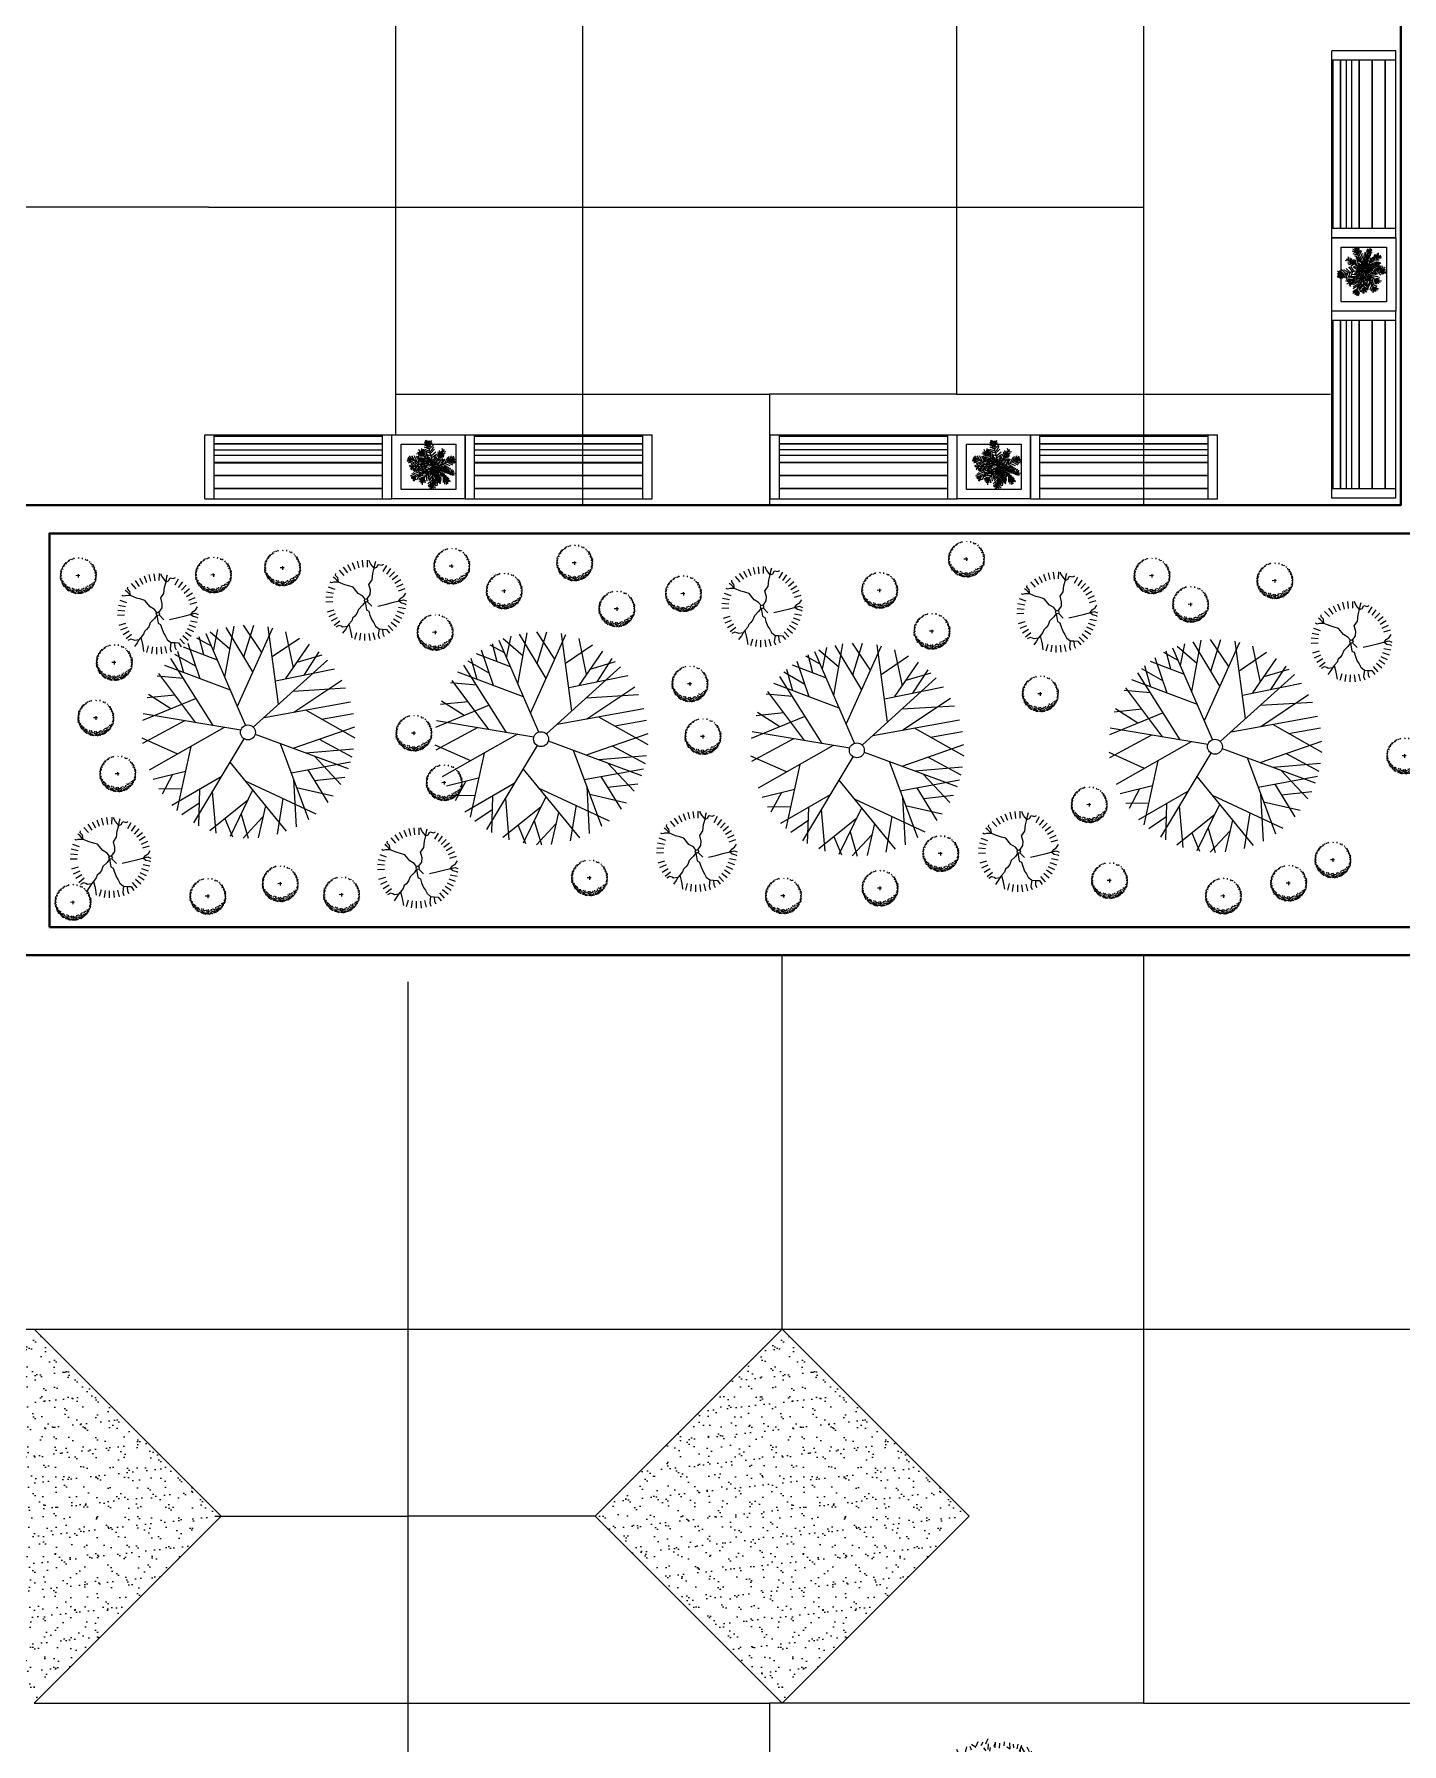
# Model space of a CAD drawing. Header units: millimetres. Extents: x 216896 to 446004, y 63591 to 243769.
# Drawn here: x 358719 to 373345, y 148796 to 167082 of the extents above; entities that cross this region are included whole.
import ezdxf

# ---------------------------------------------------------------- set-up
doc = ezdxf.new("R2010")
doc.units = ezdxf.units.MM
doc.layers.add('1_furn', color=26, linetype='Continuous')
for name, color, linetype, lineweight in [('concr. box', 250, 'Continuous', 20), ('trees 1', 84, 'Continuous', 5), ('wall', 5, 'Continuous', 40)]:
    doc.layers.add(name, color=color, linetype=linetype, lineweight=lineweight)
doc.layers.add('green', color=7, linetype='Continuous', true_color=0x45e718)
doc.layers.add('trees', color=7, linetype='Continuous', true_color=0x547000)
doc.layers.add('line pedestr', color=7, linetype='Continuous', lineweight=5, true_color=0x1c1c1c)
doc.layers.add('trees 2', color=7, linetype='Continuous', lineweight=5, true_color=0x91c200)

# ---------------------------------------------------------------- blocks, each defined once
blk = doc.blocks.new('arber')
at = {"layer": 'trees 2'}
for p, q in [((-0.055, 0.185), (-0.047, 0.173)), ((-0.034, 0.179), (-0.037, 0.191)), ((-0.017, 0.181), (-0.013, 0.191)), ((-0.001, 0.18), (-0.002, 0.19)), ((0.003, 0.195), (0.011, 0.185)), ((0.055, 0.175), (0.062, 0.183)), ((-0.191, -0.004), (-0.181, 0.005)), ((-0.19, 0.014), (-0.175, 0.017)), ((-0.176, 0.032), (-0.189, 0.034)), ((-0.171, 0.015), (-0.189, 0.021)), ((-0.188, 0.008), (-0.177, 0.001)), ((-0.166, 0.042), (-0.184, 0.044)), ((-0.171, 0.048), (-0.179, 0.056)), ((-0.177, 0.071), (-0.165, 0.075)), ((-0.165, 0.062), (-0.174, 0.065)), ((-0.17, 0.081), (-0.162, 0.07)), ((-0.169, 0.088), (-0.155, 0.085)), ((-0.151, 0.081), (-0.165, 0.094)), ((-0.15, 0.099), (-0.161, 0.105)), ((-0.136, 0.104), (-0.152, 0.113)), ((-0.139, 0.112), (-0.144, 0.122)), ((-0.135, 0.135), (-0.122, 0.135)), ((-0.128, 0.123), (-0.135, 0.129)), ((-0.125, 0.142), (-0.122, 0.129)), ((-0.122, 0.148), (-0.11, 0.139)), ((-0.107, 0.135), (-0.116, 0.152)), ((-0.1, 0.15), (-0.107, 0.161)), ((-0.085, 0.151), (-0.096, 0.164)), ((-0.085, 0.159), (-0.085, 0.17)), ((-0.07, 0.164), (-0.074, 0.172)), ((-0.06, 0.181), (-0.062, 0.168)), ((0.021, -0.005), (-0.021, 0.005)), ((0.008, 0.015), (-0.001, -0.021)), ((0.095, 0.173), (0.091, 0.159)), ((0.119, 0.143), (0.129, 0.147)), ((0.129, 0.132), (0.135, 0.139)), ((0.142, 0.139), (0.141, 0.126)), ((0.157, 0.104), (0.167, 0.111)), ((0.165, 0.089), (0.176, 0.089)), ((0.171, 0.074), (0.179, 0.078)), ((0.188, 0.064), (0.174, 0.066)), ((0.174, 0.051), (0.193, 0.052)), ((0.192, 0.059), (0.179, 0.051)), ((0.185, 0.076), (0.18, 0.064)), ((0.18, 0.024), (0.197, 0.029)), ((0.186, 0.038), (0.198, 0.04)), ((0.187, 0.021), (0.198, 0.017)), ((0.187, 0.005), (0.196, 0.006)), ((0.201, 0.001), (0.192, -0.007)), ((-0.177, -0.023), (-0.187, -0.019)), ((-0.17, -0.027), (-0.187, -0.032)), ((-0.175, -0.041), (-0.187, -0.043)), ((-0.177, -0.008), (-0.186, -0.009)), ((-0.164, -0.053), (-0.183, -0.055)), ((-0.181, -0.062), (-0.169, -0.054)), ((-0.165, -0.015), (-0.177, -0.023)), ((-0.177, -0.067), (-0.164, -0.069)), ((-0.175, -0.079), (-0.169, -0.067)), ((-0.159, -0.04), (-0.171, -0.048)), ((-0.16, -0.077), (-0.168, -0.081)), ((-0.155, -0.091), (-0.166, -0.092)), ((-0.151, -0.054), (-0.163, -0.062)), ((-0.147, -0.092), (-0.161, -0.103)), ((-0.147, -0.107), (-0.157, -0.114)), ((-0.143, -0.065), (-0.155, -0.073)), ((-0.155, -0.073), (-0.154, -0.082)), ((-0.131, -0.114), (-0.148, -0.123)), ((-0.133, -0.097), (-0.145, -0.105)), ((-0.144, -0.129), (-0.135, -0.116)), ((-0.14, -0.08), (-0.14, -0.09)), ((-0.138, -0.132), (-0.125, -0.129)), ((-0.131, -0.142), (-0.131, -0.129)), ((-0.117, -0.098), (-0.129, -0.105)), ((-0.128, -0.088), (-0.127, -0.098)), ((-0.114, -0.112), (-0.126, -0.12)), ((-0.119, -0.134), (-0.125, -0.141)), ((-0.108, -0.146), (-0.118, -0.15)), ((-0.109, -0.124), (-0.109, -0.134)), ((-0.1, -0.143), (-0.109, -0.159)), ((-0.096, -0.133), (-0.102, -0.14)), ((-0.086, -0.152), (-0.102, -0.156)), ((-0.095, -0.157), (-0.101, -0.167)), ((-0.088, -0.112), (-0.1, -0.12)), ((-0.088, -0.144), (-0.099, -0.147)), ((-0.077, -0.158), (-0.09, -0.172)), ((-0.073, -0.122), (-0.084, -0.128)), ((-0.084, -0.176), (-0.081, -0.161)), ((-0.083, -0.129), (-0.082, -0.138)), ((-0.079, -0.156), (-0.076, -0.165)), ((-0.07, -0.137), (-0.078, -0.148)), ((-0.077, -0.177), (-0.066, -0.169)), ((-0.067, -0.183), (-0.072, -0.171)), ((-0.059, -0.142), (-0.065, -0.15)), ((-0.059, -0.172), (-0.061, -0.181)), ((-0.06, -0.156), (-0.056, -0.164)), ((-0.045, -0.137), (-0.053, -0.148)), ((-0.044, -0.178), (-0.052, -0.186)), ((-0.047, -0.149), (-0.051, -0.163)), ((-0.044, -0.159), (-0.048, -0.168)), ((-0.034, -0.166), (-0.043, -0.174)), ((-0.029, -0.174), (-0.042, -0.183)), ((-0.038, -0.173), (-0.04, -0.19)), ((-0.027, -0.141), (-0.035, -0.151)), ((-0.029, -0.15), (-0.033, -0.163)), ((-0.019, -0.155), (-0.023, -0.167)), ((-0.021, -0.175), (-0.015, -0.182)), ((-0.011, -0.177), (-0.017, -0.195)), ((-0.011, -0.197), (-0.013, -0.182)), ((-0.007, -0.155), (-0.01, -0.164)), ((-0.004, -0.168), (0.003, -0.175)), ((0.005, -0.145), (0.001, -0.159)), ((0.013, -0.166), (0.012, -0.175)), ((0.023, -0.143), (0.018, -0.155)), ((0.025, -0.169), (0.019, -0.179)), ((0.032, -0.175), (0.023, -0.188)), ((0.031, -0.176), (0.036, -0.193)), ((0.035, -0.153), (0.035, -0.166)), ((0.04, -0.172), (0.048, -0.178)), ((0.044, -0.182), (0.047, -0.194)), ((0.047, -0.149), (0.046, -0.159)), ((0.054, -0.136), (0.055, -0.15)), ((0.054, -0.161), (0.063, -0.165)), ((0.057, -0.17), (0.059, -0.189)), ((0.066, -0.188), (0.057, -0.175)), ((0.069, -0.153), (0.071, -0.162)), ((0.07, -0.128), (0.07, -0.141)), ((0.071, -0.184), (0.073, -0.171)), ((0.083, -0.181), (0.071, -0.176)), ((0.081, -0.152), (0.079, -0.164)), ((0.081, -0.167), (0.085, -0.175)), ((0.085, -0.133), (0.09, -0.145)), ((0.09, -0.154), (0.086, -0.17)), ((0.095, -0.125), (0.098, -0.135)), ((0.095, -0.161), (0.096, -0.172)), ((0.096, -0.153), (0.107, -0.167)), ((0.097, -0.15), (0.106, -0.152)), ((0.108, -0.125), (0.111, -0.135)), ((0.111, -0.153), (0.118, -0.163)), ((0.118, -0.137), (0.126, -0.155)), ((0.132, -0.151), (0.12, -0.142)), ((0.125, -0.112), (0.125, -0.122)), ((0.13, -0.118), (0.133, -0.128)), ((0.136, -0.145), (0.133, -0.132)), ((0.146, -0.138), (0.133, -0.137)), ((0.138, -0.126), (0.145, -0.131)), ((0.14, -0.11), (0.143, -0.12)), ((0.147, -0.107), (0.162, -0.116)), ((0.15, -0.115), (0.154, -0.125)), ((0.161, -0.084), (0.176, -0.097)), ((0.161, -0.101), (0.171, -0.108)), ((0.18, -0.091), (0.165, -0.087)), ((0.181, -0.084), (0.173, -0.073)), ((0.187, -0.074), (0.175, -0.078)), ((0.176, -0.065), (0.184, -0.068)), ((0.177, -0.045), (0.194, -0.047)), ((0.181, -0.018), (0.199, -0.024)), ((0.182, -0.051), (0.19, -0.058)), ((0.201, -0.017), (0.186, -0.02)), ((0.187, -0.034), (0.199, -0.036)), ((0.199, -0.011), (0.188, -0.004)), ((-0.028, -0.183), (-0.03, -0.195)), ((-0.004, -0.195), (0.003, -0.184)), ((0.008, -0.197), (-0.001, -0.188)), ((0.011, -0.183), (0.012, -0.192)), ((0.027, -0.184), (0.023, -0.194))]:
    blk.add_line(p, q, dxfattribs=at)
blk = doc.blocks.new('A$C19F01AD3')
at = {"color": 0}
for p, q in [((-0.115, 0.82), (-0.22, 0.92)), ((-0.199, 0.762), (-0.197, 0.926)), ((-0.003, 0.066), (-0.132, 0.938)), ((-0.108, 0.772), (-0.021, 0.947)), ((0.036, 0.751), (-0.094, 0.942)), ((-0.071, 0.523), (0.125, 0.94)), ((0.181, 0.505), (0.055, 0.946)), ((0.301, 0.652), (0.208, 0.926)), ((-0.053, 0.401), (-0.557, 0.761)), ((-0.281, 0.137), (-0.489, 0.808)), ((-0.292, 0.682), (-0.444, 0.833)), ((-0.41, 0.656), (-0.413, 0.85)), ((-0.095, 0.686), (-0.355, 0.876)), ((-0.284, 0.566), (-0.306, 0.895)), ((-0.03, 0.247), (0.451, 0.836)), ((0.139, 0.654), (0.295, 0.902)), ((0.327, 0.171), (0.415, 0.854)), ((0.537, 0.448), (0.555, 0.771)), ((-0.427, 0.608), (-0.645, 0.687)), ((-0.423, 0.202), (-0.625, 0.705)), ((0.381, 0.592), (0.656, 0.688)), ((0.447, 0.372), (0.728, 0.611)), ((-0.537, 0.486), (-0.78, 0.526)), ((-0.603, 0.378), (-0.762, 0.551)), ((0.581, 0.486), (0.812, 0.493)), ((0.61, 0.361), (0.792, 0.525)), ((-0.365, 0.409), (-0.874, 0.342)), ((-0.056, 0.034), (-0.851, 0.397)), ((0.057, 0.032), (0.844, 0.436)), ((0.354, 0.378), (0.885, 0.344)), ((-0.514, 0.243), (-0.925, 0.146)), ((-0.649, -0.024), (-0.917, 0.192)), ((0.438, 0.069), (0.92, 0.232)), ((0.481, 0.25), (0.935, 0.157)), ((-0.191, 0.096), (-0.93, -0.097)), ((-0.519, 0.01), (-0.785, -0.504)), ((0.172, 0.091), (0.947, 0.026)), ((0.542, 0.06), (0.9, -0.29)), ((-0.048, -0.045), (-0.672, -0.648)), ((0.058, -0.031), (0.774, -0.539)), ((0.66, -0.055), (0.944, -0.08)), ((-0.623, -0.191), (-0.916, -0.185)), ((-0.695, -0.33), (-0.891, -0.28)), ((-0.739, -0.188), (-0.874, -0.33)), ((-0.222, -0.214), (0.101, -0.931)), ((0.25, -0.167), (0.318, -0.882)), ((0.351, -0.239), (0.926, -0.196)), ((0.592, -0.221), (0.832, -0.446)), ((-0.33, -0.318), (-0.818, -0.45)), ((-0.544, -0.376), (-0.636, -0.683)), ((-0.44, -0.424), (-0.504, -0.786)), ((-0.135, -0.408), (0.394, -0.852)), ((0.276, -0.444), (0.808, -0.487)), ((0.447, -0.307), (0.864, -0.381)), ((0.513, -0.354), (0.675, -0.657)), ((-0.579, -0.491), (-0.753, -0.551)), ((-0.158, -0.58), (-0.551, -0.753)), ((-0.092, -0.504), (-0.391, -0.848)), ((0.282, -0.506), (0.196, -0.916)), ((0.289, -0.582), (0.583, -0.738)), ((0.426, -0.456), (0.522, -0.782)), ((0.458, -0.563), (0.724, -0.603)), ((-0.393, -0.684), (-0.371, -0.857)), ((-0.245, -0.681), (-0.239, -0.903)), ((-0.018, -0.666), (-0.154, -0.922)), ((0.148, -0.645), (0.016, -0.936)), ((-0.066, -0.756), (-0.281, -0.891))]:
    blk.add_line(p, q, dxfattribs=at)
blk.add_circle((0, 0), 0.0659, dxfattribs=at)
blk = doc.blocks.new('arbor3')
at = {"layer": 'trees 1'}
for p, q in [((-0.23, 0.365), (-0.222, 0.384)), ((-0.178, 0.41), (-0.144, 0.343)), ((-0.128, 0.431), (-0.102, 0.36)), ((-0.076, 0.445), (-0.059, 0.373)), ((-0.023, 0.454), (-0.015, 0.379)), ((0.031, 0.455), (0.03, 0.38)), ((0.085, 0.449), (0.074, 0.375)), ((0.138, 0.437), (0.118, 0.365)), ((0.157, 0.418), (0.159, 0.43)), ((0.165, 0.385), (0.157, 0.418)), ((0.188, 0.333), (0.165, 0.385)), ((0.188, 0.333), (0.21, 0.38)), ((0.21, 0.38), (0.223, 0.401)), ((-0.368, 0.222), (-0.301, 0.189)), ((-0.34, 0.269), (-0.278, 0.227)), ((-0.294, 0.301), (-0.305, 0.313)), ((-0.268, 0.301), (-0.294, 0.301)), ((-0.218, 0.288), (-0.268, 0.301)), ((-0.243, 0.336), (-0.26, 0.356)), ((-0.218, 0.288), (-0.243, 0.336)), ((-0.213, 0.333), (-0.23, 0.365)), ((-0.218, 0.288), (-0.213, 0.333)), ((-0.162, 0.245), (-0.218, 0.288)), ((-0.122, 0.222), (-0.162, 0.245)), ((-0.082, 0.197), (-0.122, 0.222)), ((-0.047, 0.118), (-0.082, 0.197)), ((0.088, 0.18), (0.134, 0.219)), ((0.134, 0.219), (0.158, 0.282)), ((0.158, 0.282), (0.188, 0.333)), ((0.188, 0.333), (0.217, 0.337)), ((0.217, 0.337), (0.242, 0.362)), ((0.242, 0.362), (0.275, 0.344)), ((0.322, 0.327), (0.269, 0.274)), ((0.275, 0.344), (0.298, 0.349)), ((0.357, 0.286), (0.299, 0.24)), ((0.387, 0.241), (0.323, 0.202)), ((0.412, 0.193), (0.343, 0.162)), ((-0.416, 0.014), (-0.341, 0.016)), ((-0.405, 0.121), (-0.332, 0.105)), ((-0.39, 0.173), (-0.319, 0.148)), ((-0.008, 0.08), (-0.047, 0.118)), ((0.001, 0.013), (-0.034, -0.016)), ((0.008, 0.041), (-0.008, 0.08)), ((0.001, 0.013), (-0.008, -0.074)), ((0.024, 0.009), (0.059, -0.053)), ((0.029, 0.036), (0.074, 0.074)), ((0.074, 0.074), (0.088, 0.117)), ((0.088, 0.117), (0.088, 0.18)), ((0.43, 0.142), (0.358, 0.12)), ((0.441, 0.089), (0.367, 0.076)), ((0.446, 0.035), (0.371, 0.032)), ((-0.411, -0.04), (-0.337, -0.028)), ((-0.4, -0.093), (-0.328, -0.072)), ((-0.382, -0.144), (-0.313, -0.114)), ((-0.336, -0.161), (-0.37, -0.169)), ((-0.312, -0.175), (-0.336, -0.161)), ((-0.299, -0.188), (-0.312, -0.175)), ((-0.228, -0.174), (-0.254, -0.193)), ((-0.228, -0.174), (-0.229, -0.232)), ((-0.19, -0.147), (-0.228, -0.174)), ((-0.172, -0.121), (-0.19, -0.147)), ((-0.145, -0.108), (-0.172, -0.121)), ((-0.115, -0.085), (-0.145, -0.108)), ((-0.089, -0.048), (-0.115, -0.085)), ((-0.034, -0.016), (-0.089, -0.048)), ((-0.008, -0.074), (0.013, -0.094)), ((0.013, -0.094), (0.015, -0.139)), ((0.015, -0.139), (0.021, -0.194)), ((0.12, -0.067), (0.201, -0.07)), ((0.201, -0.07), (0.292, -0.071)), ((0.292, -0.071), (0.403, -0.073)), ((0.37, -0.221), (0.308, -0.179)), ((0.398, -0.174), (0.331, -0.141)), ((0.353, -0.072), (0.381, -0.05)), ((0.353, -0.072), (0.373, -0.099)), ((0.373, -0.099), (0.409, -0.119)), ((0.381, -0.05), (0.417, -0.037)), ((0.403, -0.073), (0.43, -0.093)), ((0.409, -0.119), (0.417, -0.131)), ((0.417, -0.037), (0.445, -0.012)), ((-0.279, -0.218), (-0.318, -0.25)), ((-0.254, -0.193), (-0.299, -0.188)), ((-0.254, -0.193), (-0.279, -0.218)), ((-0.231, -0.266), (-0.237, -0.325)), ((-0.229, -0.232), (-0.231, -0.266)), ((-0.207, -0.345), (-0.169, -0.281)), ((-0.159, -0.37), (-0.13, -0.301)), ((-0.108, -0.389), (-0.088, -0.317)), ((-0.055, -0.401), (-0.044, -0.327)), ((-0.001, -0.407), (0, -0.332)), ((0.021, -0.194), (0.033, -0.228)), ((0.033, -0.228), (0.041, -0.267)), ((0.041, -0.267), (0.07, -0.307)), ((0.07, -0.307), (0.044, -0.37)), ((0.07, -0.307), (0.106, -0.319)), ((0.106, -0.319), (0.096, -0.368)), ((0.106, -0.319), (0.147, -0.333)), ((0.147, -0.333), (0.166, -0.38)), ((0.208, -0.361), (0.174, -0.295)), ((0.255, -0.334), (0.212, -0.272)), ((0.298, -0.301), (0.248, -0.245)), ((0.336, -0.263), (0.28, -0.214)), ((0.044, -0.37), (0.047, -0.406)), ((0.096, -0.368), (0.103, -0.398))]:
    blk.add_line(p, q, dxfattribs=at)
blk.add_circle((0.015, 0.024), 0.0177, dxfattribs=at)
blk = doc.blocks.new('A$C47DD4A19')
at = {"color": 0}
for p, q in [((-1.38, 4.11), (-0.66, 3.21)), ((-0.73, 4.32), (-1.34, 4.51)), ((-0.62, 3.87), (-1.29, 4.41)), ((-0.63, 4.47), (-1.23, 3.86)), ((-0.58, 4.22), (-0.95, 5.02)), ((-0.62, 3.77), (-0.94, 4.57)), ((-0.73, 4.12), (-0.08, 4.33)), ((-0.68, 4.12), (-0.24, 4.78)), ((-0.67, 3.72), (-0.64, 4.73)), ((-0.67, 3.67), (-0.23, 4.23)), ((-0.63, 4.37), (-0.22, 3.73)), ((-0.6, 2.81), (-0.17, 4.08)), ((-0.53, 4.38), (-0.49, 4.98)), ((-0.22, 4.08), (-0.11, 3.43)), ((-0.17, 4.08), (-0.22, 4.08)), ((-0.05, 0.2), (1.39, 4.11)), ((0.68, 4.09), (0.96, 2.84)), ((1.44, 4.06), (0.79, 3.79)), ((1.01, 2.74), (0.83, 4.3)), ((1.34, 4.06), (0.83, 4.25)), ((1.44, 4.01), (0.94, 3.9)), ((1.44, 3.96), (0.99, 3.65)), ((1.27, 4.91), (1.01, 2.74)), ((1.08, 4.66), (1.49, 3.96)), ((2.4, 4.12), (1.25, 3.5)), ((1.34, 3.8), (1.27, 4.91)), ((1.29, 4.21), (1.8, 3.46)), ((1.39, 4.06), (1.65, 3.46)), ((1.49, 4.06), (1.43, 4.66)), ((1.44, 4.16), (1.94, 4.57)), ((1.44, 3.96), (2.34, 4.43)), ((1.44, 3.96), (1.95, 3.97)), ((1.49, 4.11), (2.04, 4.62)), ((-4.04, 0.28), (-4.58, -0.28)), ((-4.54, 0.22), (-3.38, 0.14)), ((-3.93, 0.13), (-4.35, 0.83)), ((-3.38, 2.86), (-4.33, 2.9)), ((-2.76, 2.42), (-4.17, 2.4)), ((-4.04, 3.25), (-3.23, 2.97)), ((-3.18, 0.2), (-4.04, 0.28)), ((-3.33, 0.14), (-4.03, -0.12)), ((-3.28, 0.29), (-4, 0.79)), ((-3.43, 2.91), (-3.93, 2.65)), ((-2.98, 0.15), (-3.87, -0.57)), ((-3.77, -0.47), (-3.13, 0.15)), ((-2.46, 2.22), (-3.76, 2)), ((-3.43, 2.96), (-3.74, 3.56)), ((-3.23, 0.19), (-3.69, 0.59)), ((-3.48, 2.96), (-3.62, 2.36)), ((-2.72, 0.15), (-3.59, 0.79)), ((-3.23, 0.09), (-3.59, 0.79)), ((-2.47, 0.16), (-3.46, -0.77)), ((-3.08, 0.3), (-3.44, 0.85)), ((-3.43, 2.96), (-3.07, 2.42)), ((-3.38, 2.86), (-3.34, 3.87)), ((-3.38, 2.96), (-2.88, 3.07)), ((-3.38, 2.91), (-2.92, 2.72)), ((-1.44, 1.44), (-3.38, 2.81)), ((-3.31, 1.76), (-1.95, 1.78)), ((-3.23, 2.97), (-3.27, 2.36)), ((-3.23, 2.97), (-2.58, 3.18)), ((-3.23, 0.19), (-2.94, 0.96)), ((-0.1, -0.1), (-3.23, 0.19)), ((-3.18, 0.25), (-2.63, 0.31)), ((-3.18, 0.2), (-3.16, -0.61)), ((-3.14, 0.85), (-2.22, 0.16)), ((-3.13, 2.97), (-2.62, 2.68)), ((-3.13, 0.15), (-2.78, 0.71)), ((-3.13, 0.25), (-2.72, -0.25)), ((-3.02, 2.67), (-3.04, 3.83)), ((-2.27, 0.11), (-2.86, -0.76)), ((-1.49, 1.33), (-2.75, 1.46)), ((-2.71, 2.37), (-2.68, 3.58)), ((-1.71, -0.08), (-2.64, 0.96)), ((-2.49, 1.12), (-1.13, 1.09)), ((-2.35, 2.08), (-2.33, 3.59)), ((-1.71, 0.07), (-2.25, -0.8)), ((-2.19, 1.02), (-1.31, 0.03)), ((-1.93, 0.67), (-0.51, 0.55)), ((-1.85, 1.78), (-1.92, 3.09)), ((-0.86, -0.07), (-1.53, 0.78)), ((-0.55, 2.51), (-1.52, 3.15)), ((-1.49, 1.44), (-1.46, 2.8)), ((-0.66, 2.86), (-1.47, 3.6)), ((0, 0), (-1.44, 1.44)), ((-0.39, 2.06), (-1.31, 2.6)), ((-0.43, 1.71), (-1.3, 2.24)), ((-0.33, 1.3), (-1.14, 1.79)), ((-1.07, 0.64), (-0.35, -0.06)), ((-1.03, 1.09), (-0.95, 2.45)), ((-0.32, 0.85), (-0.98, 1.29)), ((-0.67, 3.77), (-0.81, 3.26)), ((-0.05, -0.05), (-0.67, 3.77)), ((-0.67, 0.69), (-0.59, 1.85)), ((-0.11, 3.43), (-0.55, 2.41)), ((-0.45, 2.41), (-0.01, 3.23)), ((0.05, 3.02), (-0.44, 1.81)), ((-0.32, 1.15), (0.11, 2.22)), ((-0.31, 0.4), (-0.28, 1.46)), ((-0.28, 1.71), (0.11, 2.47)), ((-0.21, 0.5), (0.22, 1.57)), ((-0.15, -0.3), (4.3, 1.74)), ((-0.13, 1.71), (-0.01, 0.35)), ((-0.1, -0.05), (2.63, 2.47)), ((0.19, 0.86), (0.01, 2.27)), ((0.05, 0.3), (0.74, 0.82)), ((0.33, 1.42), (0.07, 2.02)), ((0.18, 1.01), (1.28, 1.58)), ((0.77, 2.18), (0.3, 2.98)), ((0.3, 2.78), (0.58, 1.57)), ((0.35, 0.06), (1.47, -0.28)), ((0.36, -0.35), (1.05, 0.22)), ((0.39, 0.56), (1.6, 0.58)), ((0.4, 0.46), (0.63, 1.42)), ((0.51, -0.44), (1.61, 0.28)), ((0.53, 1.52), (1.48, 2.04)), ((0.67, 2.13), (0.59, 3.49)), ((0.65, 0.11), (1.19, 1.08)), ((0.67, 2.18), (1.52, 2.19)), ((1.03, 1.83), (0.74, 0.92)), ((0.8, 0.17), (2.07, -0.11)), ((1.77, 2.6), (0.81, 2.48)), ((0.89, 0.87), (1.95, 1.14)), ((0.9, 0.27), (1.44, 1.08)), ((1.06, 2.94), (2.2, 3.57)), ((1.07, -0.43), (2.16, 0.29)), ((1.19, 1.18), (1.32, 2.19)), ((1.39, 1.33), (2.59, 1.71)), ((1.4, 0.58), (1.69, 1.44)), ((1.4, 0.48), (2.72, 0.1)), ((1.44, 3.91), (1.5, 3.35)), ((1.81, 2.9), (1.53, 1.59)), ((2.67, 0.2), (1.62, -0.63)), ((1.7, 0.63), (2.24, 1.75)), ((1.77, 2.6), (1.77, 2.6)), ((1.83, 1.8), (3.34, 2.23)), ((1.88, 1.9), (2.11, 3.01)), ((2, 0.69), (3.07, 0.31)), ((2.63, 2.52), (2.02, 2.56)), ((2.58, 2.51), (2.03, 2.1)), ((2.08, -0.57), (3.22, 0.31)), ((2.18, 2.1), (2.41, 3.12)), ((2.68, 2.52), (2.21, 3.01)), ((2.25, 0.85), (3.42, 0.51)), ((2.58, 2.57), (2.28, 1.96)), ((2.3, 0.9), (2.84, 1.97)), ((2.43, 2.31), (2.82, 3.17)), ((2.53, 2.31), (3.58, 2.63)), ((2.53, 2.51), (2.54, 1.86)), ((2.65, 1.11), (3.29, 2.23)), ((2.68, 2.32), (2.67, 3.17)), ((2.68, -0.61), (3.73, 0.12)), ((3.29, 2.17), (2.9, 1.11)), ((2.95, 1.06), (4.17, 0.63)), ((3.2, 1.37), (3.73, 2.59)), ((3.95, 1.63), (3.3, 1.72)), ((3.34, -0.85), (4.23, 0.02)), ((3.5, 1.42), (4.37, 1.03)), ((3.59, 2.23), (4.1, 1.69)), ((4.25, 1.74), (3.6, 1.78)), ((3.61, 0.87), (3.95, 1.63)), ((3.9, 1.63), (4.19, 2.69)), ((3.9, 1.63), (4.67, 1.24)), ((3.9, 1.63), (4.11, 1.03)), ((4, 1.63), (4.37, 1.03)), ((4.15, 1.59), (4.86, 1.85)), ((4.15, 1.69), (4.96, 1.55)), ((4.2, 1.74), (4.6, 2.3)), ((4.25, 1.74), (4.44, 2.3)), ((4.67, 1.24), (4.32, 0.93)), ((-3.92, -3.4), (-5.03, -3.26)), ((-4.22, -3.8), (-4.78, -3.56)), ((-4.27, -3.8), (-4.77, -3.81)), ((-3.67, -3.09), (-4.69, -2.96)), ((-3.97, -3.7), (-4.68, -3.26)), ((-3.23, -2.78), (-4.59, -2.4)), ((-0.2, -0.21), (-4.56, -4.16)), ((-3.92, -3.75), (-4.48, -3.1)), ((-4.22, -3.75), (-4.46, -4.51)), ((-4.32, -3.86), (-4.25, -4.56)), ((-4.27, -3.8), (-4.08, -3.25)), ((-3.71, -3.74), (-4.22, -3.8)), ((-4.22, -3.75), (-4, -4.46)), ((-4.22, -3.85), (-3.45, -4.29)), ((-4.11, -3.85), (-3.21, -3.94)), ((-4.02, -3.75), (-3.63, -2.89)), ((-4.02, -3.75), (-3.11, -3.48)), ((-3.99, -2.24), (-2.78, -2.32)), ((-3.67, -3.34), (-3.85, -4.5)), ((-2.53, -2.06), (-3.6, -1.78)), ((-3.37, -3.03), (-3.35, -4.34)), ((-3.22, -0.11), (-3.12, -0.41)), ((-1.99, -1.7), (-3.2, -1.17)), ((-3.03, -2.62), (-2.95, -3.98)), ((-1.64, -1.39), (-2.81, -0.86)), ((-2.55, -3.77), (-2.73, -2.32)), ((-0.96, -2.74), (-2.45, -3.67)), ((-1.15, -3.25), (-2.4, -4.02)), ((-1.3, -3.6), (-2.34, -4.43)), ((-2.33, -1.96), (-2.21, -3.26)), ((-1.14, -0.93), (-2.16, -0.64)), ((-2.06, -3.06), (-0.77, -2.23)), ((-1.28, -4.31), (-2.05, -3.87)), ((-1.36, -0.07), (-1.95, -0.89)), ((-1.71, -2.9), (-1.89, -1.65)), ((-1.39, -4.31), (-1.85, -3.61)), ((-0.57, -1.72), (-1.72, -2.4)), ((-0.96, -0.07), (-1.5, -0.93)), ((-0.79, -0.67), (-1.5, -0.43)), ((-1.44, -4.26), (-1.45, -3.6)), ((-1.44, -4.26), (0, 0)), ((-0.43, -1.22), (-1.43, -1.94)), ((-1.39, -4.21), (-0.69, -3.59)), ((-0.25, -0.16), (-1.26, -0.17)), ((-1.2, -3.3), (-0.63, -4.4)), ((-1.19, -0.98), (-1.12, -2.24)), ((-0.6, -0.01), (-1.14, -1.08)), ((-0.39, -0.81), (-1.13, -1.43)), ((-1, -3.04), (-0.53, -4.04)), ((-0.87, -2.03), (-0.79, -0.67)), ((-0.44, -3.69), (-0.81, -2.38)), ((-0.67, -2.18), (-0.19, -3.33)), ((-0.55, -0.41), (-0.53, -1.47)), ((0.13, -1.66), (-0.51, -2.63)), ((-0.47, -1.72), (-0.2, -2.78)), ((0.14, -2.27), (-0.4, -3.23)), ((0.35, -2.61), (-0.39, -3.79)), ((-0.38, -1.32), (-0.06, -2.37)), ((0.41, -3.12), (-0.38, -4.34)), ((-0.35, -0.16), (-0.23, -1.01)), ((0.07, -1.01), (-0.32, -1.92)), ((-0.17, -4.74), (0.52, -3.57)), ((-0.1, -0.25), (0.02, -0.86)), ((-0.05, -0.15), (4, -0.94)), ((-0.05, -0.2), (2.24, -4.09)), ((4.64, -2.99), (0, -0.2)), ((0.01, -0.81), (1.1, -5.47)), ((0.02, -0.86), (0.01, -0.81)), ((0.17, -1.31), (1.05, -2.15)), ((0.24, -1.91), (1.06, -2.8)), ((1.32, -3.45), (0.4, -2.61)), ((0.42, -0.85), (0.49, -1.81)), ((0.46, -3.27), (1.43, -4.16)), ((0.6, -2.31), (0.68, -1.55)), ((0.68, -1.45), (1.49, -1.49)), ((0.84, -1.85), (0.75, -2.71)), ((0.82, -0.64), (1.19, -1.94)), ((0.89, -1.7), (2.05, -1.78)), ((0.97, -0.49), (1.69, -1.28)), ((1.02, -3.56), (1.15, -2.35)), ((1.1, -2.15), (2.25, -2.08)), ((1.56, -3), (1.18, -4.16)), ((1.23, -0.94), (2.23, -0.92)), ((1.25, -2.45), (2.41, -2.53)), ((1.6, -1.99), (1.33, -1.09)), ((1.44, -4.76), (1.77, -3.29)), ((1.56, -2.85), (2.77, -2.82)), ((1.57, -0.58), (2.04, -1.53)), ((1.63, -1.18), (2.64, -1.16)), ((1.67, -2.99), (2.88, -3.17)), ((1.85, -2.08), (1.84, -1.43)), ((1.88, -3.44), (3.19, -3.52)), ((1.94, -1.53), (3, -1.46)), ((2.08, -3.89), (1.95, -5.01)), ((2.03, -0.52), (2.4, -1.77)), ((3.09, -3.88), (2.03, -3.59)), ((2.26, -2.68), (2.2, -1.67)), ((2.28, -0.61), (2.8, -1.71)), ((2.59, -4.24), (2.38, -3.49)), ((2.39, -4.34), (2.99, -3.73)), ((2.55, -1.87), (3.76, -1.8)), ((2.66, -1.97), (2.67, -2.78)), ((2.83, -0.71), (3.26, -1.81)), ((3.03, -3.32), (2.91, -2.07)), ((3.21, -2.16), (4.57, -2.04)), ((3.24, -0.7), (3.61, -1.6)), ((3.42, -2.26), (3.54, -3.52)), ((3.44, -0.9), (4, -0.99)), ((4.15, -0.88), (3.5, -1.3)), ((4.25, -0.78), (3.59, -0.44)), ((3.95, -0.99), (3.59, -0.64)), ((3.64, -0.89), (4.06, -1.79)), ((3.82, -2.5), (3.9, -3.71)), ((3.95, -0.94), (3.83, -0.18)), ((3.9, -0.94), (3.86, -1.49)), ((3.9, -0.99), (4.8, -0.82)), ((3.9, -0.84), (4.06, -1.59)), ((4.55, -1.03), (3.9, -0.84)), ((3.95, -0.89), (4.95, -0.42)), ((3.98, -2.55), (5.18, -2.43)), ((4, -1.09), (4.29, -0.33)), ((4, -0.89), (4.21, -1.69)), ((4.84, -2.94), (4.04, -3.1)), ((4.05, -0.94), (4.61, -1.43)), ((4.08, -2.7), (4.84, -3.09)), ((4.08, -2.7), (4.45, -3.85)), ((4.79, -2.99), (4.09, -3.56)), ((4.69, -2.94), (4.28, -2.55)), ((4.44, -2.95), (4.73, -2.34)), ((4.64, -2.99), (4.47, -2.14)), ((4.54, -2.84), (5.14, -2.68)), ((4.54, -2.89), (4.85, -3.29)), ((4.54, -2.94), (4.7, -3.39)), ((-1.39, -4.16), (-2.04, -4.32)), ((-1.39, -4.31), (-1.83, -4.92)), ((-1.34, -4.11), (-1.12, -4.86)), ((-1.29, -4.26), (-0.79, -4)), ((-0.77, -4.95), (-1.24, -3.95)), ((-1.19, -4.15), (-0.88, -4.55)), ((0.68, -4.12), (-0.01, -5.19)), ((0.25, -5.69), (0.89, -4.57)), ((0.95, -5.22), (0.46, -6.14)), ((1.36, -5.72), (0.65, -5.28)), ((0.65, -5.68), (1.26, -5.87)), ((0.73, -3.97), (1.8, -4.86)), ((1.06, -5.53), (0.92, -6.18)), ((1.96, -5.56), (0.99, -4.77)), ((1.05, -5.47), (1.87, -5.96)), ((1.06, -5.73), (1.65, -5.11)), ((1.16, -5.62), (1.22, -6.18)), ((1.16, -5.83), (1.62, -6.07)), ((1.31, -5.82), (1.25, -5.02)), ((1.26, -5.67), (1.81, -5.51)), ((1.62, -6.07), (1.26, -5.67)), ((1.65, -5.11), (1.36, -5.72)), ((2.39, -4.29), (1.84, -4.2)), ((2.55, -4.29), (2.2, -4.65)), ((2.24, -4.14), (2.71, -4.89)), ((2.29, -4.14), (3.15, -4.33)), ((2.29, -4.14), (3.05, -4.43)), ((2.29, -4.29), (2.41, -5.05))]:
    blk.add_line(p, q, dxfattribs=at)
blk = doc.blocks.new('bancc')
at = {"layer": '1_furn', "ltscale": 10}
for p, q in [((-1.179, -1.755), (-0.661, 0.177)), ((-1.139, -1.662), (-0.674, 0.077)), ((-1.063, -1.682), (-0.597, 0.057)), ((-1.06, -1.683), (-0.594, 0.056)), ((-1, -1.699), (-0.534, 0.04)), ((-0.944, -1.714), (-0.478, 0.025)), ((-0.87, -1.734), (-0.404, 0.005)), ((-0.866, -1.735), (-0.4, 0.004)), ((-0.026, -0.097), (-0.687, 0.081)), ((0, 0), (-0.661, 0.177)), ((-0.518, -1.932), (0, 0)), ((-0.736, -1.77), (-0.27, -0.031)), ((-0.732, -1.771), (-0.266, -0.032)), ((-0.602, -1.806), (-0.137, -0.067)), ((-0.597, -1.807), (-0.131, -0.068)), ((-0.518, -1.932), (-1.179, -1.755)), ((-0.492, -1.835), (-1.153, -1.658)), ((-1.9, -4.445), (-1.382, -2.513)), ((-0.721, -2.69), (-1.382, -2.513)), ((-1.86, -4.352), (-1.394, -2.613)), ((-1.784, -4.372), (-1.318, -2.634)), ((-1.781, -4.373), (-1.315, -2.635)), ((-1.721, -4.389), (-1.255, -2.651)), ((-1.665, -4.404), (-1.199, -2.666)), ((-1.591, -4.424), (-1.125, -2.685)), ((-1.586, -4.425), (-1.121, -2.687)), ((-1.457, -4.46), (-0.991, -2.722)), ((-1.453, -4.461), (-0.987, -2.722)), ((-0.747, -2.787), (-1.408, -2.61)), ((-1.239, -4.622), (-0.721, -2.69)), ((-1.323, -4.496), (-0.857, -2.757)), ((-1.318, -4.497), (-0.852, -2.759)), ((-1.213, -4.526), (-1.874, -4.348)), ((-1.239, -4.622), (-1.9, -4.445))]:
    blk.add_line(p, q, dxfattribs=at)
at = {"layer": 'concr. box'}
for points in [[(-0.518, -1.932), (-0.721, -2.69), (-1.382, -2.513), (-1.179, -1.755)], [(-0.64, -2.003), (-0.792, -2.568), (-1.26, -2.442), (-1.108, -1.877)]]:
    blk.add_lwpolyline(points, close=True, dxfattribs=at)
at = {"color": 0, "xscale": 0.04651643971571215, "yscale": 0.04651643971571215, "zscale": 0.04651643971571215, "rotation": 316.9532213681869}
blk.add_blockref('A$C47DD4A19', (-0.938, -2.166), dxfattribs=at)
blk = doc.blocks.new('arbor2')
at = {"color": 0}
for p, q in [((-0.2012, 0.3625), (-0.2019, 0.3875)), ((-0.168, 0.3753), (-0.178, 0.3935)), ((-0.1458, 0.4137), (-0.1508, 0.3835)), ((-0.1338, 0.4234), (-0.1154, 0.3942)), ((-0.0858, 0.4092), (-0.0919, 0.4366)), ((-0.0337, 0.4362), (-0.0532, 0.4009)), ((-0.0109, 0.4122), (-0.0132, 0.4328)), ((-0.0029, 0.4442), (0.0167, 0.4223)), ((0.0347, 0.449), (0.0173, 0.4257)), ((0.0617, 0.4386), (0.0458, 0.4212)), ((0.0573, 0.4078), (0.0663, 0.3875)), ((0.0933, 0.45), (0.0739, 0.4243)), ((0.0879, 0.4222), (0.0785, 0.3914)), ((0.0942, 0.399), (0.085, 0.3801)), ((0.1157, 0.4006), (0.1329, 0.4188)), ((0.1285, 0.4207), (0.1191, 0.3898)), ((0.151, 0.41), (0.1426, 0.3821)), ((0.1799, 0.4095), (0.171, 0.3876)), ((0.2064, 0.3959), (0.1988, 0.3623)), ((-0.3159, 0.3095), (-0.2866, 0.3078)), ((-0.299, 0.2812), (-0.3152, 0.2941)), ((-0.2931, 0.3251), (-0.2862, 0.2953)), ((-0.2858, 0.3386), (-0.2576, 0.3187)), ((-0.253, 0.3081), (-0.2722, 0.3474)), ((-0.236, 0.3439), (-0.2521, 0.3669)), ((-0.2024, 0.3442), (-0.2274, 0.3757)), ((0.1863, 0.379), (0.2017, 0.363)), ((0.224, 0.3833), (0.2218, 0.3625)), ((0.2511, 0.3761), (0.2379, 0.3535)), ((0.2685, 0.3644), (0.2468, 0.3344)), ((0.2563, 0.3441), (0.2475, 0.3207)), ((0.2644, 0.3606), (0.2755, 0.3218)), ((0.2854, 0.3011), (0.2984, 0.3174)), ((0.2956, 0.348), (0.3018, 0.3206)), ((0.3137, 0.3181), (0.3121, 0.2887)), ((-0.3938, 0.2022), (-0.3601, 0.1945)), ((-0.3518, 0.1866), (-0.3846, 0.2155)), ((-0.3498, 0.2261), (-0.3735, 0.2411)), ((-0.3188, 0.2393), (-0.3541, 0.2588)), ((-0.3248, 0.2566), (-0.335, 0.2794)), ((0.3481, 0.2381), (0.3711, 0.2543)), ((0.3667, 0.2034), (0.3918, 0.2041)), ((-0.3863, 0.0977), (-0.4263, 0.1023)), ((-0.3984, 0.1115), (-0.4166, 0.1287)), ((-0.4105, 0.1637), (-0.3827, 0.1734)), ((-0.384, 0.1441), (-0.4039, 0.1498)), ((-0.3954, 0.1869), (-0.3776, 0.162)), ((0.3796, 0.1701), (0.3978, 0.1802)), ((0.3869, 0.1173), (0.4305, 0.1201)), ((0.4179, 0.1479), (0.3878, 0.1529)), ((0.4276, 0.136), (0.3984, 0.1176)), ((0.4122, 0.175), (0.3995, 0.1485)), ((-0.442, -0.0071), (-0.4201, 0.0125)), ((-0.4413, 0.0348), (-0.4073, 0.0406)), ((-0.3966, 0.0364), (-0.438, 0.0506)), ((-0.4098, 0.0738), (-0.4375, 0.0785)), ((-0.4369, 0.02), (-0.411, 0.0039)), ((0.0385, -0.0091), (-0.056, 0.0132)), ((0.0096, 0.0359), (-0.0121, -0.0451)), ((0.4008, 0.0568), (0.4396, 0.0679)), ((0.4134, 0.0879), (0.4408, 0.0941)), ((0.4164, 0.0131), (0.4371, 0.0154)), ((0.4173, 0.0487), (0.4407, 0.0398)), ((0.4484, 0.005), (0.4265, -0.0145)), ((-0.407, -0.09), (-0.4344, -0.0962)), ((-0.4109, -0.0507), (-0.4343, -0.0419)), ((-0.3944, -0.0588), (-0.4332, -0.0699)), ((-0.41, -0.0152), (-0.4307, -0.0174)), ((-0.3846, -0.0322), (-0.4117, -0.0497)), ((-0.37, -0.0888), (-0.3971, -0.1064)), ((0.403, -0.0385), (0.4444, -0.0527)), ((0.4477, -0.0369), (0.4137, -0.0427)), ((0.4162, -0.0758), (0.4439, -0.0806)), ((0.4433, -0.0221), (0.4174, -0.006)), ((-0.3805, -0.1194), (-0.4241, -0.1222)), ((-0.4212, -0.138), (-0.392, -0.1196)), ((-0.4115, -0.15), (-0.3814, -0.155)), ((-0.4058, -0.177), (-0.3931, -0.1506)), ((-0.3732, -0.1722), (-0.3914, -0.1822)), ((-0.3527, -0.1214), (-0.3797, -0.139)), ((-0.333, -0.1453), (-0.3601, -0.1628)), ((-0.3601, -0.1628), (-0.3586, -0.185)), ((-0.3277, -0.1808), (-0.3262, -0.203)), ((0.3582, -0.1886), (0.391, -0.2176)), ((0.4018, -0.1889), (0.384, -0.1641)), ((0.4169, -0.1658), (0.3891, -0.1755)), ((0.3904, -0.1461), (0.4103, -0.1519)), ((0.3927, -0.0998), (0.4327, -0.1044)), ((0.4048, -0.1136), (0.423, -0.1307)), ((-0.3603, -0.2054), (-0.3854, -0.2062)), ((-0.342, -0.2066), (-0.3736, -0.2317)), ((-0.3417, -0.2402), (-0.3647, -0.2564)), ((-0.306, -0.2572), (-0.3453, -0.2765)), ((-0.3119, -0.2192), (-0.3389, -0.2368)), ((-0.3365, -0.29), (-0.3165, -0.2618)), ((-0.3194, -0.2693), (-0.301, -0.2985)), ((-0.2748, -0.2198), (-0.3019, -0.2374)), ((-0.2987, -0.1979), (-0.2972, -0.22)), ((-0.2687, -0.2525), (-0.2957, -0.27)), ((-0.2713, -0.2835), (-0.2775, -0.2561)), ((-0.2575, -0.2803), (-0.256, -0.3024)), ((-0.2092, -0.2529), (-0.2363, -0.2705)), ((-0.2321, -0.2796), (-0.2232, -0.2562)), ((-0.1741, -0.2747), (-0.2004, -0.2894)), ((-0.1965, -0.2804), (-0.1988, -0.2598)), ((-0.1969, -0.2903), (-0.1954, -0.3124)), ((-0.1885, -0.2484), (-0.1689, -0.2704)), ((-0.0699, -0.2921), (-0.0527, -0.2739)), ((0.1508, -0.2882), (0.1504, -0.3182)), ((0.2068, -0.2831), (0.214, -0.3055)), ((0.2369, -0.2818), (0.2441, -0.3043)), ((0.2749, -0.2523), (0.2764, -0.2744)), ((0.2856, -0.2669), (0.2928, -0.2894)), ((0.3054, -0.2832), (0.3216, -0.2962)), ((0.3091, -0.2484), (0.3163, -0.2709)), ((0.3252, -0.2413), (0.3605, -0.2609)), ((0.3312, -0.2587), (0.3414, -0.2815)), ((0.3562, -0.2282), (0.3799, -0.2432)), ((0.4002, -0.2043), (0.3665, -0.1966)), ((-0.3229, -0.2974), (-0.2932, -0.2904)), ((-0.3073, -0.3202), (-0.3057, -0.2908)), ((-0.279, -0.3032), (-0.292, -0.3194)), ((-0.2545, -0.329), (-0.2773, -0.3393)), ((-0.2371, -0.3231), (-0.2566, -0.3583)), ((-0.2259, -0.3012), (-0.241, -0.3157)), ((-0.2039, -0.3443), (-0.2399, -0.3533)), ((-0.224, -0.354), (-0.239, -0.3777)), ((-0.2097, -0.3241), (-0.2344, -0.333)), ((-0.1844, -0.356), (-0.2133, -0.3889)), ((-0.2, -0.398), (-0.1924, -0.3643)), ((-0.1873, -0.3518), (-0.1816, -0.372)), ((-0.1688, -0.3103), (-0.1862, -0.3335)), ((-0.1847, -0.3996), (-0.1599, -0.3818)), ((-0.1616, -0.4147), (-0.1713, -0.387)), ((-0.1418, -0.3206), (-0.1576, -0.3381)), ((-0.1461, -0.3515), (-0.1371, -0.3717)), ((-0.1101, -0.3092), (-0.1295, -0.335)), ((-0.1155, -0.337), (-0.1249, -0.3678)), ((-0.1093, -0.3603), (-0.1184, -0.3791)), ((-0.0862, -0.3763), (-0.1064, -0.3931)), ((-0.0697, -0.3177), (-0.0893, -0.3405)), ((-0.075, -0.3386), (-0.0844, -0.3694)), ((-0.0525, -0.3493), (-0.0609, -0.3771)), ((-0.0235, -0.3498), (-0.0325, -0.3716)), ((-0.0171, -0.3802), (-0.0017, -0.3962)), ((0.0023, -0.3282), (-0.0072, -0.3591)), ((0.0208, -0.2967), (0.0132, -0.3304)), ((0.0205, -0.3759), (0.0184, -0.3968)), ((0.0432, -0.3224), (0.0325, -0.3505)), ((0.0477, -0.3831), (0.0345, -0.4058)), ((0.0702, -0.3462), (0.0718, -0.3752)), ((0.0753, -0.3657), (0.0981, -0.3554)), ((0.0975, -0.3367), (0.0966, -0.3603)), ((0.0998, -0.3915), (0.1128, -0.3753)), ((0.114, -0.3632), (0.1339, -0.3729)), ((0.1144, -0.3076), (0.1161, -0.3399)), ((0.1216, -0.3847), (0.1243, -0.4284)), ((0.1281, -0.3745), (0.1265, -0.4039)), ((0.1479, -0.3462), (0.153, -0.3666)), ((0.1522, -0.4157), (0.1572, -0.3856)), ((0.1758, -0.3437), (0.1712, -0.3695)), ((0.1744, -0.3774), (0.1844, -0.3956)), ((0.1843, -0.3013), (0.1958, -0.328)), ((0.1962, -0.3488), (0.186, -0.3844)), ((0.2076, -0.3646), (0.2083, -0.3896)), ((0.2088, -0.3463), (0.2338, -0.3778)), ((0.211, -0.3382), (0.2314, -0.3432)), ((0.2424, -0.346), (0.2586, -0.3689)), ((0.2594, -0.3102), (0.2786, -0.3495)), ((0.2922, -0.3407), (0.264, -0.3208)), ((0.2995, -0.3272), (0.2926, -0.2974)), ((-0.1419, -0.3882), (-0.1477, -0.4082)), ((-0.1093, -0.4026), (-0.1265, -0.4208)), ((-0.0739, -0.3933), (-0.1046, -0.414)), ((-0.0956, -0.3905), (-0.1001, -0.4305)), ((-0.0716, -0.4141), (-0.0764, -0.4417)), ((-0.0557, -0.3947), (-0.0434, -0.4117)), ((-0.0343, -0.4008), (-0.0484, -0.4422)), ((-0.0327, -0.4456), (-0.0385, -0.4115)), ((-0.0179, -0.4412), (-0.0017, -0.4152)), ((0.0093, -0.4463), (-0.0103, -0.4243)), ((0.0173, -0.4143), (0.0196, -0.4349)), ((0.0651, -0.3948), (0.0433, -0.4248)), ((0.0529, -0.4151), (0.044, -0.4385)), ((0.061, -0.3987), (0.0721, -0.4374)), ((0.0826, -0.3899), (0.1, -0.4017)), ((0.0922, -0.4112), (0.0983, -0.4386)), ((0.1402, -0.4254), (0.1218, -0.3962)), ((0.1792, -0.41), (0.1527, -0.3973))]:
    blk.add_line(p, q, dxfattribs=at)

msp = doc.modelspace()

# ---------------------------------------------------------------- hatches: boundary and pattern name
at = {"layer": 'line pedestr'}
h = msp.add_hatch(dxfattribs=at)
h.set_pattern_fill('AR-SAND', color=256, scale=4.374, angle=178.8086, style=0)
h.set_pattern_definition([(216.3086, (309095.67, 185985.07), (2.54607, -214.1686), [0, -168.8714, 0, -188.8693, 0, -180.53685]), (186.3086, (309095.67, 185985.07), (-203.0981, -309.3833), [0, -91.10167, 0, -152.20645, 0, -58.3273]), (146.3086, (309232.3, 185982.23), (-345.91834, 6.5652), [0, -55.5498, 0, -199.9793, 0, -261.08406]), (136.3086, (309232.3, 185982.23), (-335.9348, -90.544), [0, -27.7749, 0, -131.09753, 0, -149.98446])])
edge = h.paths.add_edge_path()
edge.add_line((358748, 149232), (356719, 151232))
edge.add_line((356719, 151232), (358719, 153232))
edge.add_line((358719, 153232), (360719, 151232))
edge.add_line((360719, 151232), (358719, 149232))
h = msp.add_hatch(dxfattribs=at)
h.set_pattern_fill('AR-SAND', color=256, scale=4.374, angle=178.8086, style=0)
h.set_pattern_definition([(216.3086, (317095.67, 185985.07), (2.54607, -214.1686), [0, -168.8714, 0, -188.8693, 0, -180.53685]), (186.3086, (317095.67, 185985.07), (-203.0981, -309.3833), [0, -91.10167, 0, -152.20645, 0, -58.3273]), (146.3086, (317232.3, 185982.23), (-345.91834, 6.5652), [0, -55.5498, 0, -199.9793, 0, -261.08406]), (136.3086, (317232.3, 185982.23), (-335.9348, -90.544), [0, -27.7749, 0, -131.09753, 0, -149.98446])])
edge = h.paths.add_edge_path()
edge.add_line((366748, 149232), (364719, 151232))
edge.add_line((364719, 151232), (366719, 153232))
edge.add_line((366719, 153232), (368719, 151232))
edge.add_line((368719, 151232), (366719, 149232))

# ---------------------------------------------------------------- linework, layer by layer
at = {"layer": '1_furn', "ltscale": 10}
for p, q in [((372596, 164904), (372596, 166904)), ((373280, 166904), (372596, 166904)), ((373280, 166804), (372596, 166804)), ((372610, 165004), (372610, 166804)), ((372689, 165004), (372689, 166804)), ((372692, 165004), (372692, 166804)), ((372754, 165004), (372754, 166804)), ((372812, 165004), (372812, 166804)), ((372888, 165004), (372888, 166804)), ((372893, 165004), (372893, 166804)), ((373028, 165004), (373028, 166804)), ((373031, 165004), (373031, 166804)), ((373166, 165004), (373166, 166804)), ((373171, 165004), (373171, 166804)), ((373280, 164904), (373280, 166904)), ((373280, 165004), (372596, 165004)), ((373280, 164904), (372596, 164904)), ((372596, 162119), (372596, 164119)), ((373280, 164119), (372596, 164119)), ((373280, 162119), (373280, 164119)), ((373280, 164019), (372596, 164019)), ((372610, 162219), (372610, 164019)), ((372689, 162219), (372689, 164019)), ((372692, 162219), (372692, 164019)), ((372754, 162219), (372754, 164019)), ((372812, 162219), (372812, 164019)), ((372888, 162219), (372888, 164019)), ((372893, 162219), (372893, 164019)), ((373028, 162219), (373028, 164019)), ((373031, 162219), (373031, 164019)), ((373166, 162219), (373166, 164019)), ((373171, 162219), (373171, 164019)), ((360544, 162796), (362544, 162796)), ((360544, 162112), (360544, 162796)), ((360644, 162112), (360644, 162796)), ((360644, 162782), (362444, 162782)), ((362444, 162112), (362444, 162796)), ((362544, 162112), (362544, 162796)), ((363329, 162796), (365329, 162796)), ((363329, 162112), (363329, 162796)), ((363429, 162112), (363429, 162796)), ((363429, 162782), (365229, 162782)), ((365229, 162112), (365229, 162796)), ((365329, 162112), (365329, 162796)), ((360644, 162703), (362444, 162703)), ((360644, 162700), (362444, 162700)), ((360644, 162638), (362444, 162638)), ((360644, 162580), (362444, 162580)), ((363429, 162703), (365229, 162703)), ((363429, 162700), (365229, 162700)), ((363429, 162638), (365229, 162638)), ((363429, 162580), (365229, 162580)), ((360644, 162503), (362444, 162503)), ((360644, 162499), (362444, 162499)), ((363429, 162503), (365229, 162503)), ((363429, 162499), (365229, 162499)), ((360644, 162364), (362444, 162364)), ((360644, 162361), (362444, 162361)), ((360644, 162226), (362444, 162226)), ((360644, 162221), (362444, 162221)), ((363429, 162364), (365229, 162364)), ((363429, 162361), (365229, 162361)), ((363429, 162226), (365229, 162226)), ((363429, 162221), (365229, 162221)), ((373280, 162219), (372596, 162219)), ((360544, 162112), (362544, 162112)), ((363329, 162112), (365329, 162112)), ((373280, 162119), (372596, 162119))]:
    msp.add_line(p, q, dxfattribs=at)
at = {"layer": 'concr. box'}
for points in [[(373280, 164904), (373280, 164119), (372596, 164119), (372596, 164904)], [(373180, 164804), (373180, 164219), (372696, 164219), (372696, 164804)], [(363329, 162112), (362544, 162112), (362544, 162796), (363329, 162796)], [(363229, 162212), (362644, 162212), (362644, 162696), (363229, 162696)]]:
    msp.add_lwpolyline(points, close=True, dxfattribs=at)
at = {"layer": 'line pedestr'}
for p, q in [((373333, 166232), (373333, 173122)), ((362583, 167232), (362583, 162796)), ((364583, 167232), (364583, 163232)), ((368583, 167232), (368583, 163232)), ((370583, 167232), (370583, 162782)), ((370583, 167232), (370583, 163232)), ((373333, 167232), (373333, 162043)), ((360583, 165232), (350583, 165232)), ((360583, 165232), (364583, 165232)), ((364583, 165232), (370583, 165232)), ((362583, 163232), (364583, 163232)), ((364583, 163232), (366583, 163232)), ((364583, 163232), (364583, 162043)), ((366583, 163232), (366583, 162043)), ((368583, 163232), (366583, 163232)), ((368583, 163232), (370583, 163232)), ((370583, 163232), (372583, 163232)), ((370583, 163232), (370583, 162043)), ((373333, 162043), (358583, 162043)), ((368583, 157232), (358583, 157232)), ((366719, 153232), (366719, 157232)), ((378583, 157232), (368583, 157232)), ((370583, 157232), (370583, 149232)), ((362719, 139232), (362719, 156947)), ((350651, 153232), (373583, 153232)), ((360719, 151232), (358719, 153232)), ((366719, 153232), (364719, 151232)), ((368719, 151232), (366719, 153232)), ((360719, 151232), (358719, 149232)), ((360651, 151232), (362651, 151232)), ((360719, 151232), (362719, 151232)), ((364719, 151232), (362719, 151232)), ((364719, 151232), (366719, 149232)), ((368719, 151232), (366719, 149232)), ((358719, 149232), (366583, 149232)), ((366583, 149232), (366583, 137232)), ((370583, 149232), (366583, 149232)), ((370583, 149232), (378583, 149232))]:
    msp.add_line(p, q, dxfattribs=at)
at = {"layer": 'wall'}
msp.add_lwpolyline([(358583, 157232), (358583, 162043), (373333, 162043), (373333, 167232), (378583, 167232), (378583, 157232), (358583, 157232)], dxfattribs=at)
msp.add_lwpolyline([(358883, 157532), (358883, 161743), (373633, 161743), (373633, 166932), (378283, 166932), (378283, 157532)], close=True, dxfattribs=at)

# ---------------------------------------------------------------- block references
at = {"layer": 'green'}
for name, p, xscale, yscale, zscale, rotation in [('bancc', (371375, 162112), 999.9999999999999, 999.9999999999999, 999.9999999999999, 284.9999999999873), ('arber', (364494, 161427), 1000, 1000, 1000, 14.99999999998732), ('arber', (368684, 161468), 1000, 1000, 1000, 14.99999999998732), ('arber', (359186, 161291), 1000, 1000, 1000, 14.99999999998732), ('arber', (360631, 161298), 1000, 1000, 1000, 14.99999999998732), ('arber', (361370, 161374), 1000, 1000, 1000, 14.99999999998732), ('arbor3', (362260, 160999), 1000, 1000, 1000, 14.99999999998732), ('arber', (363180, 161393), 1000, 1000, 1000, 14.99999999998732), ('arbor3', (366495, 160930), 1000, 1000, 1000, 14.99999999998732), ('arber', (370668, 161290), 1000, 1000, 1000, 14.99999999998732), ('arber', (371982, 161237), 1000, 1000, 1000, 14.99999999998732), ('arbor3', (360034, 160855), 1000, 1000, 1000, 14.99999999998732), ('arber', (363741, 161127), 1000, 1000, 1000, 14.99999999998732), ('arber', (365657, 161098), 1000, 1000, 1000, 14.99999999998732), ('arber', (367756, 161134), 1000, 1000, 1000, 14.99999999998732), ('arbor3', (369652, 160873), 1000, 1000, 1000, 14.99999999998732), ('arber', (364945, 160936), 1000, 1000, 1000, 14.99999999998732), ('arber', (371081, 160984), 1000, 1000, 1000, 14.99999999998732), ('arbor3', (372798, 160558), 1000, 1000, 1000, 14.99999999998732), ('A$C19F01AD3', (361005, 159614), 1210.070298431674, 1210.070298431674, 1210.070298431674, 14.99999999998812), ('A$C19F01AD3', (364140, 159542), 1210.070298431674, 1210.070298431674, 1210.070298431674, 14.99999999998812), ('arber', (363002, 160684), 1000, 1000, 1000, 14.99999999998732), ('arber', (368315, 160696), 1000, 1000, 1000, 14.99999999998732), ('A$C19F01AD3', (367517, 159422), 1210.070298431674, 1210.070298431674, 1210.070298431674, 14.99999999998812), ('A$C19F01AD3', (371346, 159461), 1210.070298431674, 1210.070298431674, 1210.070298431674, 14.99999999998812), ('arber', (359571, 160362), 1000, 1000, 1000, 14.99999999998732), ('arber', (365727, 160134), 1000, 1000, 1000, 14.99999999998732), ('arber', (369474, 160027), 1000, 1000, 1000, 14.99999999998732), ('arber', (359374, 159770), 1000, 1000, 1000, 14.99999999998732), ('arber', (362775, 159607), 1000, 1000, 1000, 14.99999999998732), ('arber', (365866, 159571), 1000, 1000, 1000, 14.99999999998732), ('arber', (373371, 159363), 1000, 1000, 1000, 14.99999999998732), ('arber', (359608, 159172), 1000, 1000, 1000, 14.99999999998732), ('arber', (363099, 159077), 1000, 1000, 1000, 14.99999999998732), ('arber', (369997, 158841), 1000, 1000, 1000, 14.99999999998732), ('arbor3', (359528, 158248), 1000, 1000, 1000, 14.99999999998732), ('arbor3', (365798, 158314), 1000, 1000, 1000, 14.99999999998732), ('arbor3', (369241, 158312), 1000, 1000, 1000, 14.99999999998732), ('arbor3', (362812, 158137), 1000, 1000, 1000, 14.99999999998732), ('arber', (368409, 158318), 1000, 1000, 1000, 14.99999999998732), ('arber', (372603, 158251), 1000, 1000, 1000, 14.99999999998732), ('arber', (361345, 157996), 1000, 1000, 1000, 14.99999999998732), ('arber', (364653, 158059), 1000, 1000, 1000, 14.99999999998732), ('arber', (367760, 157948), 1000, 1000, 1000, 14.99999999998732), ('arber', (370214, 158030), 1000, 1000, 1000, 14.99999999998732), ('arber', (372130, 158002), 1000, 1000, 1000, 14.99999999998732), ('arber', (359129, 157797), 1000, 1000, 1000, 14.99999999998732), ('arber', (360571, 157862), 1000, 1000, 1000, 14.99999999998732), ('arber', (362001, 157878), 1000, 1000, 1000, 14.99999999998732), ('arber', (366727, 157867), 1000, 1000, 1000, 14.99999999998732), ('arber', (371432, 157864), 1000, 1000, 1000, 14.99999999998732), ('arbor2', (368966, 147983), 1889.019404625307, 1889.019404625307, 1889.019404625307, 14.99999999998728)]:
    msp.add_blockref(name, p, dxfattribs=dict(at, xscale=xscale, yscale=yscale, zscale=zscale, rotation=rotation))
at = {"layer": 'trees', "color": 0}
for p, xscale, yscale, zscale, rotation in [((372935, 164570), 46.51643971571215, 46.51643971571215, 46.51643971571215, 331.9532213681742), ((362994, 162457), 46.51643971571214, 46.51643971571214, 46.51643971571214, 241.9532213681742)]:
    msp.add_blockref('A$C47DD4A19', p, dxfattribs=dict(at, xscale=xscale, yscale=yscale, zscale=zscale, rotation=rotation))

doc.saveas('drawing.dxf')
